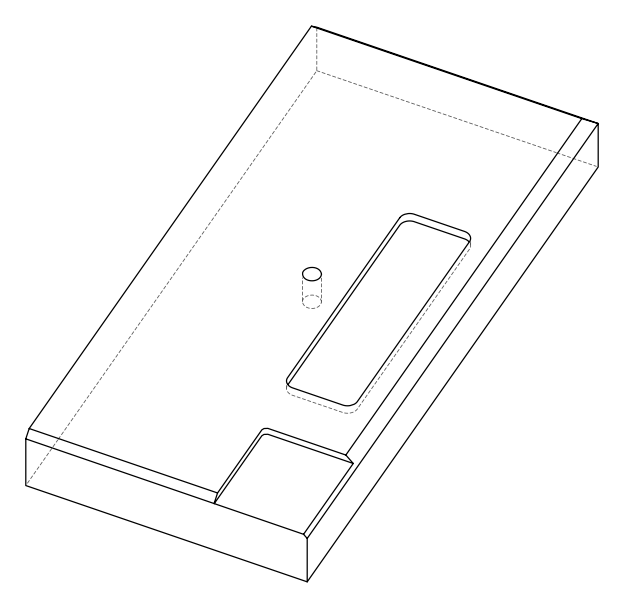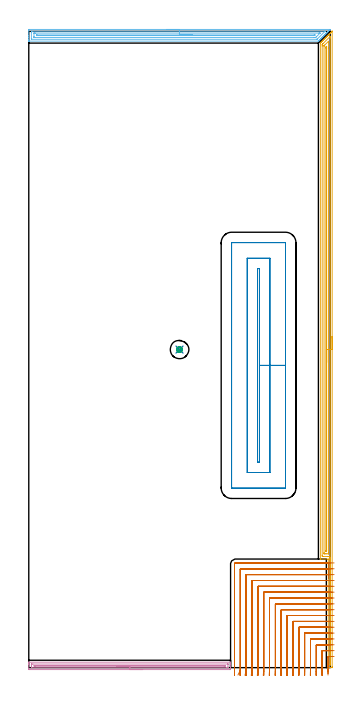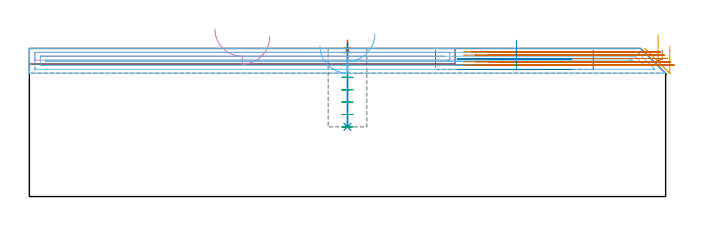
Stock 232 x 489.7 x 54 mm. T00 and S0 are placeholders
(PLAN: 8 operations, 5 tool changes, 48 min)
(1 SPOT_DRILL | STEP1POCKET | NXT0321_9005460120000 | 0.03 min | 78 mm3)
(2 DRILL_BLIND_HOLE_INTO_CENTER | STEP1POCKET | NXT0301_128 | 0.12 min | 3019 mm3)
(3 MILL_ROUGH_BLIND_HOLE_CONTOUR | STEP1POCKET | NXT0201_013 | Spiral | 0.59 min | 1362 mm3)
(4 AREA_MILL | FG_CHAMFER_SURFACE | UGT0205_001 | 3.87 min | 2582 mm3)
(5 AREA_MILL_1 | FG_CHAMFER_SURFACE_1 | UGT0205_001 | 14.37 min | 20282 mm3)
(6 AREA_MILL_2 | FG_CHAMFER_SURFACE_2 | UGT0205_001 | 7.45 min | 9153 mm3)
(7 MILL_CORNER_NOTCH_RECTANGULAR | CORNER_NOTCH_RECTANGULAR | UGT0201_124 | Follow Part, ap 1.5, ae 75% | 16.78 min | 35936 mm3)
(8 MILL_RECTANGULAR_POCKET | POCKET_RECTANGULAR_STRAIGHT | UGT0201_010 | Follow Part, ap 4, ae 75% | 4.81 min | 90310 mm3)
(TOOL NXT0321_9005460120000 | NC Spot Drill, 142deg, 12mm, Carbide, Uncoated | D12 PA142 FL30 Z2)
(TOOL NXT0301_128 | Carbide Drill 12mm [861.1-1200-036A1-GP GC34] | D12 PA150 FL37.4 Z2)
(TOOL NXT0201_013 | ENDMILL 10mm | D10 FL30 Z4)
(TOOL UGT0205_001 | Chamfer Mill 20 x 3 x 45 deg. | D20 FL50 Z2)
(TOOL UGT0201_124 | Carbide End Mill 6.0 | D6 FL15 Z4)
(TOOL UGT0201_010 | End Mill 16 mm | D16 FL22 Z2)
(OP 1 SPOT_DRILL)
G17 G21 G94 G90
T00 M6
G54
G17 G0 G90 X116. Y244.8 S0 M3
G43 Z64. H0
G94 G81 G98 Z53.393 F250. R57.
G80
M5
M2
(OP 2 DRILL_BLIND_HOLE_INTO_CENTER)
G17 G21 G94 G90
T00 M6
G54
G17 G0 G90 X116. Y244.8 S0 M3
G43 Z64. H1
G94 G81 G98 Z25.4 F250. R56.
G80
M5
M2
(OP 3 MILL_ROUGH_BLIND_HOLE_CONTOUR)
G17 G21 G94 G90
T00 M6
G54
G17 G0 G90 X116. Y244.8 S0 M3
G43 Z64. H0
Z52.486
G94 G3 X116.462 Y246.388 R0.861 F250.
X114.269 Y245.898 R1.588
X114.902 Y243.069 R2.05
X114.269 Y245.898 R-2.05
X114.585 Y244.484 R1.025
X116. Y244.8 R1.025
G0 Z47.971
G3 X116.462 Y246.388 R0.861
X114.269 Y245.898 R1.588
X114.902 Y243.069 R2.05
X114.269 Y245.898 R-2.05
X114.585 Y244.484 R1.025
X116. Y244.8 R1.025
G0 Z43.457
G3 X116.462 Y246.388 R0.861
X114.269 Y245.898 R1.588
X114.902 Y243.069 R2.05
X114.269 Y245.898 R-2.05
X114.585 Y244.484 R1.025
X116. Y244.8 R1.025
G0 Z38.943
G3 X116.462 Y246.388 R0.861
X114.269 Y245.898 R1.588
X114.902 Y243.069 R2.05
X114.269 Y245.898 R-2.05
X114.585 Y244.484 R1.025
X116. Y244.8 R1.025
G0 Z34.429
G3 X116.462 Y246.388 R0.861
X114.269 Y245.898 R1.588
X114.902 Y243.069 R2.05
X114.269 Y245.898 R-2.05
X114.585 Y244.484 R1.025
X116. Y244.8 R1.025
G0 Z29.914
G3 X116.462 Y246.388 R0.861
X114.269 Y245.898 R1.588
X114.902 Y243.069 R2.05
X114.269 Y245.898 R-2.05
X114.585 Y244.484 R1.025
X116. Y244.8 R1.025
G0 Z25.4
G3 X116.462 Y246.388 R0.861
X114.269 Y245.898 R1.588
X114.902 Y243.069 R2.05
X114.269 Y245.898 R-2.05
X114.585 Y244.484 R1.025
X116. Y244.8 R1.025
G0 Z64.
M5
M2
(OP 4 AREA_MILL)
G17 G21 G94 G90
T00 M6
G54
G17 G0 G90 X87.65 Y-1.5 S1061 M3
G43 Z64. H0
Z58.3
G94 G1 X87.612 Z57.428 F250.
X87.498 Z56.564
X87.309 Z55.712
X87.047 Z54.88
X86.713 Z54.074
X86.31 Z53.3
X85.842 Z52.564
X85.31 Z51.872
X84.721 Z51.229
X84.078 Z50.64
X83.386 Z50.109
X82.65 Z49.64
X81.876 Z49.237
X81.07 Z48.903
X80.238 Z48.641
X79.386 Z48.452
X78.522 Z48.338
X77.65 Z48.3
X0.732 Y-1.499 Z48.301
X0.584
X0.007 Y-1.491 Z48.305
X0.003 Y-1.466 Z48.33
X0. Y-0.883 Z48.912
Y-0.576 Z49.22
Y2.412 Z52.208
Y2.69 Z52.485
Y3.246 Z53.045
Y3.816 Z53.615
X0.003 Y4.148 Z53.939
X0.006 Y4.186 Z53.977
X0.009 Y4.197 Z53.988
X0.139 Y4.2 Z54.
X155.161
X155.29 Y4.197 Z53.988
X155.293 Y4.149 Z53.941
X155.3 Y3.816 Z53.615
Y3.246 Z53.045
Y2.69 Z52.485
Y0.625 Z50.423
Y0.01 Z49.805
Y-0.576 Z49.22
X155.299 Y-0.883 Z48.912
X155.297 Y-1.466 Z48.33
X155.293 Y-1.491 Z48.305
X154.716 Y-1.5 Z48.3
X77.65
Y-0.086 Z49.714
X2.271 Y-0.085 Z49.715
X2.079 Y-0.083 Z49.717
X2.026 Y-0.08 Z49.72
X2.008 Y-0.077 Z49.723
X2.006 Y-0.073 Z49.727
X2.002 Y-0.042 Z49.758
X2.001 Y0.01 Z49.81
X2. Y0.377 Z50.177
X2.001 Y2.162 Z51.962
X2.008 Y2.69 Z52.49
X2.01 Y2.775 Z52.575
X2.175 Y2.782 Z52.582
X2.272 Y2.784 Z52.584
X2.366 Y2.785 Z52.585
X3.161 Y2.786 Z52.586
X153.029 Y2.785 Z52.585
X153.221 Y2.783 Z52.583
X153.274 Y2.78 Z52.58
X153.292 Y2.777 Z52.577
X153.294 Y2.773 Z52.573
X153.298 Y2.742 Z52.542
X153.299 Y2.69 Z52.49
X153.3 Y2.323 Z52.123
X153.299 Y0.537 Z50.337
X153.292 Y0.01 Z49.81
X153.29 Y-0.075 Z49.725
X153.125 Y-0.082 Z49.718
X153.028 Y-0.085 Z49.715
X152.934
X152.139 Y-0.086 Z49.714
X77.65
Y1.328 Z51.128
X5.082
X4.614 Y1.329 Z51.129
X4.191 Y1.333 Z51.133
X4.148 Y1.336 Z51.136
X4.041 Y1.351 Z51.151
X4.107 Y1.365 Z51.165
X4.148 Y1.366 Z51.166
X4.572 Y1.371 Z51.171
X4.615
X150.728
X151.152 Y1.364 Z51.164
X151.258 Y1.349 Z51.149
X151.193 Y1.335 Z51.135
X151.152 Y1.334 Z51.134
X150.727 Y1.33 Z51.13
X150.304 Y1.328 Z51.128
X77.65
X76.778 Z51.167
X75.914 Z51.28
X75.062 Z51.469
X74.23 Z51.732
X73.424 Z52.065
X72.65 Z52.468
X71.914 Z52.937
X71.222 Z53.468
X70.579 Z54.057
X69.99 Z54.701
X69.458 Z55.393
X68.99 Z56.128
X68.587 Z56.902
X68.253 Z57.708
X67.991 Z58.54
X67.802 Z59.392
X67.688 Z60.257
X67.65 Z61.128
G0 Z64.
M5
M2
(OP 5 AREA_MILL_1)
G17 G21 G94 G90
T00 M6
G54
G17 G0 G90 X233.5 Y254.897 S1061 M3
G43 Z64. H0
Z54.9
G94 G1 Y254.859 Z54.029 F250.
Y254.745 Z53.164
Y254.556 Z52.312
Y254.294 Z51.48
Y253.96 Z50.674
Y253.557 Z49.9
Y253.088 Z49.164
Y252.557 Z48.472
Y251.968 Z47.829
Y251.325 Z47.24
Y250.633 Z46.709
Y249.897 Z46.24
Y249.123 Z45.837
Y248.317 Z45.503
Y247.485 Z45.241
Y246.633 Z45.052
Y245.768 Z44.938
Y244.897 Z44.9
Y0.615
X233.498 Y0.445 Z44.902
X233.491 Y0.002 Z44.905
X233.284 Y0. Z45.113
X232.06 Z46.335
X231.388 Z47.011
X231.008 Z47.392
X230.586 Z47.806
X230.537 Z47.854
X230.503 Y0.009 Z47.888
X230.5 Y0.169 Z47.9
Y83.145
X230.497 Y83.15 Z47.895
X230.495 Y83.153 Z47.892
Y83.158 Z47.893
X230.498 Y83.233 Z47.897
X230.5 Y83.462 Z47.9
Y83.6
X224.546 Y83.601 Z53.851
X224.405 Y83.61 Z53.992
X224.4 Y83.68 Z54.
Y480.246
X224.407 Y480.701 Z53.992
X224.458 Y480.758 Z53.941
X224.951 Y481.253 Z53.445
X225.28 Y481.58 Z53.119
X225.515 Y481.814 Z52.885
X225.732 Y482.033 Z52.666
X225.84 Y482.142 Z52.556
X226.284 Y482.584 Z52.115
X226.729 Y483.03 Z51.668
X227.173 Y483.473 Z51.227
X227.617 Y483.919 Z50.779
X228.061 Y484.361 Z50.338
X228.506 Y484.807 Z49.89
X228.71 Y485.01 Z49.689
X228.78 Y485.079 Z49.62
X229.394 Y485.695 Z49.002
X229.603 Y485.903 Z48.796
X229.654 Y485.954 Z48.746
X230.283 Y486.584 Z48.113
X230.529 Y486.828 Z47.871
X231.171 Y487.472 Z47.225
X231.404 Y487.703 Z46.996
X232.06 Y488.361 Z46.336
X232.278 Y488.577 Z46.122
X232.949 Y489.249 Z45.448
X233.153 Y489.452 Z45.247
X233.177 Y489.476 Z45.223
X233.477 Y489.773 Z44.921
X233.492 Y489.776 Z44.906
X233.494 Y489.773 Z44.904
X233.499 Y489.664 Z44.9
X233.5 Y244.897
X232.086 Z46.314
Y3.295
X232.085 Y2.402 Z46.315
X232.084 Y2.378 Z46.316
X232.06 Y2.01 Z46.34
X231.933 Z46.467
X231.921 Y2.256 Z46.479
X231.917 Y2.402 Z46.483
X231.915 Y2.547 Z46.485
X231.914 Y82.934 Z46.486
X231.906 Y83.68 Z46.494
X231.897 Y83.844 Z46.503
X231.873 Y84.037 Z46.527
X231.834 Y84.233 Z46.566
X231.728 Y84.573 Z46.672
X231.657 Y84.732 Z46.743
X231.539 Y84.941 Z46.861
X231.367 Y85.168 Z47.033
X231.171 Y85.349 Z47.229
X230.995 Y85.466 Z47.405
X230.828 Y85.535 Z47.572
X230.648 Y85.579 Z47.752
X230.416 Y85.592 Z47.984
X230.283 Y85.597 Z48.117
X230.15 Y85.599 Z48.25
X226.595 Y85.601 Z51.805
X225.84 Y85.61 Z52.56
X225.815 Y86.359 Z52.585
Y86.385
X225.814 Y478.46 Z52.586
X225.816 Y479.353 Z52.584
Y479.377
X225.84 Y479.678 Z52.56
X226.12 Y479.965 Z52.28
X226.397 Y480.246 Z52.003
X231.757 Y485.605 Z46.643
X231.911 Y485.755 Z46.489
X232.06 Y485.897 Z46.34
X232.083 Y485.605 Z46.317
X232.084 Y485.581 Z46.316
X232.085 Y484.712 Z46.315
X232.086 Y244.897 Z46.314
X230.671 Z47.729
Y88.648
X230.67 Y88.146 Z47.73
X230.668 Y87.759 Z47.732
X230.665 Y87.627 Z47.735
X230.658 Y87.599 Z47.742
X230.628 Y87.597 Z47.772
X230.557 Y87.596 Z47.843
X229.394 Y87.6 Z49.006
X228.16 Z50.24
X227.617 Y87.602 Z50.783
X227.265 Y87.607 Z51.135
X227.235 Y87.615 Z51.165
X227.233 Y87.638 Z51.167
X227.23 Y88.146 Z51.17
X227.229 Y88.536 Z51.171
Y478.46
X227.23 Y478.557 Z51.17
X227.233 Y478.605 Z51.167
X227.236 Y478.625 Z51.164
X227.249 Y478.641 Z51.151
X227.341 Y478.738 Z51.059
X227.617 Y479.017 Z50.783
X227.784 Y479.185 Z50.616
X230.634 Y482.033 Z47.766
X230.647 Y482.041 Z47.753
X230.654 Y482.044 Z47.746
X230.664 Y482.033 Z47.736
X230.668 Y481.8 Z47.732
X230.67 Y481.643 Z47.73
X230.671 Y477.064 Z47.729
Y244.897
X229.257 Z49.143
Y90.07
X229.255 Y89.932 Z49.145
X229.25 Y89.632 Z49.15
X229.115 Y89.61 Z49.285
X228.832 Y89.604 Z49.568
X228.705 Y89.61 Z49.695
X228.65 Y89.619 Z49.75
X228.645 Y89.792 Z49.755
X228.644 Y89.932 Z49.756
X228.643 Y90.07 Z49.757
Y476.811
X228.647 Y477.424 Z49.753
X228.65 Y477.567 Z49.75
X228.843 Y477.782 Z49.557
X229.008 Y477.955 Z49.392
X229.076 Y478.025 Z49.324
X229.15 Y478.098 Z49.25
X229.214 Y478.157 Z49.186
X229.249 Y478.188 Z49.152
X229.25 Y478.131 Z49.15
X229.256 Y477.706 Z49.144
X229.257 Y476.674 Z49.143
Y244.897
Y244.025 Z49.181
Y243.16 Z49.295
Y242.309 Z49.484
Y241.477 Z49.746
Y240.671 Z50.08
Y239.897 Z50.483
Y239.161 Z50.951
Y238.469 Z51.482
Y237.826 Z52.072
Y237.236 Z52.715
Y236.705 Z53.407
Y236.236 Z54.143
Y235.834 Z54.917
Y235.5 Z55.723
Y235.237 Z56.555
Y235.049 Z57.406
Y234.935 Z58.271
Y234.897 Z59.143
G0 Z64.
M5
M2
(OP 6 AREA_MILL_2)
G17 G21 G94 G90
T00 M6
G54
G17 G0 G90 X105.95 Y491.2 S1061 M3
G43 Z64. H0
Z55.
G94 G1 X105.988 Z54.128 F250.
X106.102 Z53.264
X106.291 Z52.412
X106.553 Z51.58
X106.887 Z50.774
X107.29 Z50.
X107.758 Z49.264
X108.29 Z48.572
X108.879 Z47.929
X109.522 Z47.34
X110.214 Z46.808
X110.95 Z46.34
X111.724 Z45.937
X112.53 Z45.603
X113.362 Z45.341
X114.214 Z45.152
X115.078 Z45.038
X115.95 Z45.
X231.619
X231.869 Y491.194 Z45.005
X231.881 Y491.192 Z45.006
X231.869 Y491.169 Z45.031
X231.388 Y490.687 Z45.51
X230.853 Y490.152 Z46.047
X230.502 Y489.801 Z46.396
X229.99 Y489.29 Z46.91
X229.617 Y488.915 Z47.281
X229.127 Y488.427 Z47.773
X228.731 Y488.029 Z48.168
X228.265 Y487.565 Z48.635
X227.845 Y487.143 Z49.054
X227.697 Y486.997 Z49.202
X227.402 Y486.702 Z49.498
X226.959 Y486.257 Z49.94
X226.487 Y485.787 Z50.413
X226.073 Y485.371 Z50.826
X225.576 Y484.876 Z51.324
X225.187 Y484.485 Z51.712
X224.665 Y483.965 Z52.234
X224.301 Y483.599 Z52.598
X224.121 Y483.421 Z52.778
X223.953 Y483.253 Z52.947
X223.415 Y482.714 Z53.484
X223.227 Y482.527 Z53.672
X223.126 Y482.426 Z53.774
X222.918 Y482.222 Z53.972
X222.895 Y482.204 Z53.989
X222.781 Y482.2 Z54.
X0.18
X0.009 Y482.203 Z53.988
X0. Y482.228 Z53.963
Y482.613 Z53.586
Y482.887 Z53.313
Y483.599 Z52.596
Y484.842 Z51.355
Y486.257 Z49.938
Y490.422 Z45.776
X0.003 Y490.687 Z45.511
X0.009 Y491.192 Z45.006
X0.114 Y491.194 Z45.004
X0.627 Y491.2 Z45.
X115.95
Y489.786 Z46.414
X227.712
X227.901 Y489.783 Z46.417
X227.994 Y489.78 Z46.42
X228.017 Y489.777 Z46.423
X228.011 Y489.768 Z46.432
X227.976 Y489.728 Z46.472
X227.875 Y489.625 Z46.575
X227.792 Y489.542 Z46.658
X222.333 Y484.084 Z52.116
X222.088 Y483.843 Z52.357
X221.869 Y483.631 Z52.569
X221.439 Y483.615 Z52.585
X221.424 Y483.614 Z52.586
X2.192
X2.088 Y483.615 Z52.585
X2.037 Y483.618 Z52.582
X2.017 Y483.621 Z52.579
X2.01 Y483.631 Z52.569
X2.005 Y483.75 Z52.45
X2.001 Y484.01 Z52.19
Y489.324 Z46.876
X2.01 Y489.736 Z46.464
X2.012 Y489.78 Z46.42
X2.031 Y489.782 Z46.418
X2.085 Y489.784 Z46.416
X2.195 Y489.786 Z46.414
X2.415
X115.95
Y488.372 Z47.828
X223.227 Y488.371 Z47.829
X223.777 Y488.37 Z47.83
X223.913 Y488.369 Z47.831
X224.121 Y488.364 Z47.836
X224.144 Y488.353 Z47.847
X224.136 Y488.341 Z47.859
X224.121 Y488.322 Z47.878
X221.171 Y485.371 Z50.829
X220.856 Y485.064 Z51.136
X220.833 Y485.044 Z51.156
X220.803 Y485.035 Z51.165
X220.718 Y485.033 Z51.167
X220.545 Y485.03 Z51.17
X219.997 Y485.029 Z51.171
X219.651 Y485.028 Z51.172
X5.097 Y485.029 Z51.171
X4.548 Y485.03 Z51.17
X4.203 Y485.033 Z51.167
X4.088 Y485.035 Z51.165
X4.01 Y485.043 Z51.157
X4.006 Y485.17 Z51.03
X4.002 Y485.371 Z50.829
X4. Y485.572 Z50.628
X4.001 Y488.229 Z47.971
X4.005 Y488.297 Z47.903
X4.01 Y488.349 Z47.851
X4.016 Y488.365 Z47.835
X4.031 Y488.366 Z47.834
X4.203 Y488.369 Z47.831
X4.751 Y488.371 Z47.829
X5.097 Y488.372 Z47.828
X115.95
Y486.957 Z49.243
X219.651
X219.84 Y486.956 Z49.244
X220.184 Y486.95 Z49.25
X220.287 Y486.947 Z49.253
X220.224 Y486.88 Z49.32
X220.142 Y486.797 Z49.403
X220.069 Y486.729 Z49.471
X219.744 Y486.45 Z49.75
X219.651 Y486.447 Z49.753
X219.462 Y486.444 Z49.756
X218.945 Y486.443 Z49.757
X218.757
X6.178
X6.091 Y486.444 Z49.756
X6.023 Y486.448 Z49.752
X6.01 Y486.45 Z49.75
X6.007 Y486.457 Z49.743
X6.003 Y486.483 Z49.717
X6.001 Y486.7 Z49.5
X6.003 Y486.917 Z49.283
X6.007 Y486.943 Z49.257
X6.01 Y486.95 Z49.25
X6.023 Y486.952 Z49.248
X6.091 Y486.956 Z49.244
X6.178 Y486.957 Z49.243
X6.365
X115.95
X116.822 Z49.281
X117.686 Z49.395
X118.538 Z49.583
X119.37 Z49.846
X120.176 Z50.18
X120.95 Z50.582
X121.686 Z51.051
X122.378 Z51.582
X123.021 Z52.172
X123.61 Z52.815
X124.142 Z53.507
X124.61 Z54.243
X125.013 Z55.017
X125.347 Z55.822
X125.609 Z56.654
X125.798 Z57.506
X125.912 Z58.371
X125.95 Z59.243
G0 Z64.
M5
M2
(OP 7 MILL_CORNER_NOTCH_RECTANGULAR)
G17 G21 G94 G90
T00 M6
G54
G17 G0 G90 X230.12 Y13.1 S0 M3
G43 Z64. H0
Z52.78
G94 G1 X227.12 F250.
X226.095 F500.
G3 X225.8 Y12.805 R0.3
G1 Y-0.977
G2 X225.783 Y-2.497 R67.5
G1 X225.715 Y-5.496 F250.
G0 Z64.
X230.12 Y17.6
Z52.78
G1 X227.12
X221.595 F500.
G3 X221.3 Y17.305 R0.3
G1 Y-0.977
G2 X221.268 Y-3. R63.
G1 X221.171 Y-5.998 F250.
G0 Z64.
X230.12 Y22.1
Z52.78
G1 X227.12
X217.096 F500.
G3 X216.8 Y21.804 R0.3
G1 Y-0.977
G2 X216.765 Y-3. R58.5
G1 X216.661 Y-5.998 F250.
G0 Z64.
X230.12 Y26.6
Z52.78
G1 X227.12
X212.596 F500.
G3 X212.3 Y26.304 R0.3
G1 Y-0.977
G2 X212.262 Y-3. R54.
G1 X212.15 Y-5.998 F250.
G0 Z64.
X230.12 Y31.1
Z52.78
G1 X227.12
X208.096 F500.
G3 X207.8 Y30.804 R0.3
G1 Y-0.977
G2 X207.759 Y-3. R49.5
G1 X207.636 Y-5.997 F250.
G0 Z64.
X230.12 Y35.6
Z52.78
G1 X227.12
X203.596 F500.
G3 X203.3 Y35.304 R0.3
G1 Y-0.977
G2 X203.255 Y-3. R45.
G1 X203.12 Y-5.997 F250.
G0 Z64.
X230.12 Y40.1
Z52.78
G1 X227.12
X199.096 F500.
G3 X198.8 Y39.804 R0.3
G1 Y-0.977
G2 X198.749 Y-3. R40.5
G1 X198.6 Y-5.996 F250.
G0 Z64.
X230.12 Y44.6
Z52.78
G1 X227.12
X194.596 F500.
G3 X194.3 Y44.304 R0.3
G1 Y-0.977
G2 X194.243 Y-3. R36.
G1 X194.075 Y-5.995 F250.
G0 Z64.
X230.12 Y49.1
Z52.78
G1 X227.12
X190.097 F500.
G3 X189.8 Y48.803 R0.3
G1 Y-0.977
G2 X189.735 Y-3. R31.5
G1 X189.542 Y-5.994 F250.
G0 Z64.
X230.12 Y53.6
Z52.78
G1 X227.12
X185.597 F500.
G3 X185.3 Y53.303 R0.3
G1 Y-0.977
G2 X185.224 Y-3. R27.
G1 X184.999 Y-5.992 F250.
G0 Z64.
X230.12 Y58.1
Z52.78
G1 X227.12
X181.097 F500.
G3 X180.8 Y57.803 R0.3
G1 Y-0.977
G2 X180.709 Y-3. R22.5
G1 X180.439 Y-5.988 F250.
G0 Z64.
X230.12 Y62.6
Z52.78
G1 X227.12
X176.597 F500.
G3 X176.3 Y62.303 R0.3
G1 Y-0.977
G2 X176.186 Y-3. R18.
G1 X175.849 Y-5.981 F250.
G0 Z64.
X230.12 Y67.1
Z52.78
G1 X227.12
X172.097 F500.
G3 X171.8 Y66.803 R0.3
G1 Y-0.977
G2 X171.648 Y-3. R13.5
G1 X171.198 Y-5.966 F250.
G0 Z64.
X230.12 Y71.6
Z52.78
G1 X227.12
X167.597 F500.
G3 X167.3 Y71.303 R0.3
G1 Y-0.977
G2 X167.07 Y-3. R9.
G1 X166.395 Y-5.923 F250.
G0 Z64.
X230.12 Y76.1
Z52.78
G1 X227.12
X163.097 F500.
G3 X162.8 Y75.803 R0.3
G1 Y-0.977
G2 X162.32 Y-3. R4.5
G1 X160.971 Y-5.68 F250.
G0 Z64.
X230.12 Y80.6
Z52.78
G1 X227.12
X159.1 F500.
G3 X158.3 Y79.8 R0.8
G1 Y-0.977
Y-3.977 F250.
G0 Z64.
X231.34 Y13.1
Z51.56
G1 X228.34
X226.095 F500.
G3 X225.8 Y12.805 R0.3
G1 Y-2.553
G2 X225.799 Y-2.965 R67.5
G1 X225.78 Y-5.965 F250.
G0 Z64.
X231.34 Y17.6
Z51.56
G1 X228.34
X221.595 F500.
G3 X221.3 Y17.305 R0.3
G1 Y-2.553
G2 X221.298 Y-3. R63.
G1 X221.277 Y-6. F250.
G0 Z64.
X231.34 Y22.1
Z51.56
G1 X228.34
X217.096 F500.
G3 X216.8 Y21.804 R0.3
G1 Y-2.553
G2 X216.798 Y-3. R58.5
G1 X216.775 Y-6. F250.
G0 Z64.
X231.34 Y26.6
Z51.56
G1 X228.34
X212.596 F500.
G3 X212.3 Y26.304 R0.3
G1 Y-2.553
G2 X212.298 Y-3. R54.
G1 X212.273 Y-6. F250.
G0 Z64.
X231.34 Y31.1
Z51.56
G1 X228.34
X208.096 F500.
G3 X207.8 Y30.804 R0.3
G1 Y-2.553
G2 X207.798 Y-3. R49.5
G1 X207.771 Y-6. F250.
G0 Z64.
X231.34 Y35.6
Z51.56
G1 X228.34
X203.596 F500.
G3 X203.3 Y35.304 R0.3
G1 Y-2.553
G2 X203.298 Y-3. R45.
G1 X203.268 Y-6. F250.
G0 Z64.
X231.34 Y40.1
Z51.56
G1 X228.34
X199.096 F500.
G3 X198.8 Y39.804 R0.3
G1 Y-2.553
G2 X198.798 Y-3. R40.5
G1 X198.764 Y-6. F250.
G0 Z64.
X231.34 Y44.6
Z51.56
G1 X228.34
X194.596 F500.
G3 X194.3 Y44.304 R0.3
G1 Y-2.553
G2 X194.297 Y-3. R36.
G1 X194.26 Y-6. F250.
G0 Z64.
X231.34 Y49.1
Z51.56
G1 X228.34
X190.097 F500.
G3 X189.8 Y48.803 R0.3
G1 Y-2.553
G2 X189.797 Y-3. R31.5
G1 X189.754 Y-6. F250.
G0 Z64.
X231.34 Y53.6
Z51.56
G1 X228.34
X185.597 F500.
G3 X185.3 Y53.303 R0.3
G1 Y-2.553
G2 X185.296 Y-3. R27.
G1 X185.247 Y-6. F250.
G0 Z64.
X231.34 Y58.1
Z51.56
G1 X228.34
X181.097 F500.
G3 X180.8 Y57.803 R0.3
G1 Y-2.553
G2 X180.796 Y-3. R22.5
G1 X180.736 Y-5.999 F250.
G0 Z64.
X231.34 Y62.6
Z51.56
G1 X228.34
X176.597 F500.
G3 X176.3 Y62.303 R0.3
G1 Y-2.553
G2 X176.294 Y-3. R18.
G1 X176.22 Y-5.999 F250.
G0 Z64.
X231.34 Y67.1
Z51.56
G1 X228.34
X172.097 F500.
G3 X171.8 Y66.803 R0.3
G1 Y-2.553
G2 X171.793 Y-3. R13.5
G1 X171.693 Y-5.998 F250.
G0 Z64.
X231.34 Y71.6
Z51.56
G1 X228.34
X167.597 F500.
G3 X167.3 Y71.303 R0.3
G1 Y-2.553
G2 X167.289 Y-3. R9.
G1 X167.14 Y-5.996 F250.
G0 Z64.
X231.34 Y76.1
Z51.56
G1 X228.34
X163.097 F500.
G3 X162.8 Y75.803 R0.3
G1 Y-2.553
G2 X162.778 Y-3. R4.5
G1 X162.479 Y-5.985 F250.
G0 Z64.
X231.34 Y80.6
Z51.56
G1 X228.34
X159.1 F500.
G3 X158.3 Y79.8 R0.8
G1 Y-2.553
Y-5.553 F250.
G0 Z64.
X232.56 Y13.1
Z50.34
G1 X229.56
X226.095 F500.
G3 X225.8 Y12.805 R0.3
G1 Y-3.
X225.799 Y-6. F250.
G0 Z64.
X232.56 Y17.6
Z50.34
G1 X229.56
X221.595 F500.
G3 X221.3 Y17.305 R0.3
G1 Y12.805
Y-3.
X221.299 Y-6. F250.
G0 Z64.
X232.56 Y22.1
Z50.34
G1 X229.56
X217.096 F500.
G3 X216.8 Y21.804 R0.3
G1 Y17.305
Y-3.
X216.799 Y-6. F250.
G0 Z64.
X232.56 Y26.6
Z50.34
G1 X229.56
X212.596 F500.
G3 X212.3 Y26.304 R0.3
G1 Y21.804
Y-3.
X212.299 Y-6. F250.
G0 Z64.
X232.56 Y31.1
Z50.34
G1 X229.56
X208.096 F500.
G3 X207.8 Y30.804 R0.3
G1 Y26.304
Y-3.
X207.799 Y-6. F250.
G0 Z64.
X232.56 Y35.6
Z50.34
G1 X229.56
X203.596 F500.
G3 X203.3 Y35.304 R0.3
G1 Y30.804
Y-3.
X203.299 Y-6. F250.
G0 Z64.
X232.56 Y40.1
Z50.34
G1 X229.56
X199.096 F500.
G3 X198.8 Y39.804 R0.3
G1 Y35.304
Y-3.
X198.799 Y-6. F250.
G0 Z64.
X232.56 Y44.6
Z50.34
G1 X229.56
X194.596 F500.
G3 X194.3 Y44.304 R0.3
G1 Y39.804
Y-3.
X194.299 Y-6. F250.
G0 Z64.
X232.56 Y49.1
Z50.34
G1 X229.56
X190.097 F500.
G3 X189.8 Y48.803 R0.3
G1 Y44.304
Y-3.
X189.798 Y-6. F250.
G0 Z64.
X232.56 Y53.6
Z50.34
G1 X229.56
X185.597 F500.
G3 X185.3 Y53.303 R0.3
G1 Y48.803
Y-3.
X185.298 Y-6. F250.
G0 Z64.
X232.56 Y58.1
Z50.34
G1 X229.56
X181.097 F500.
G3 X180.8 Y57.803 R0.3
G1 Y53.303
Y-3.
X180.798 Y-6. F250.
G0 Z64.
X232.56 Y62.6
Z50.34
G1 X229.56
X176.597 F500.
G3 X176.3 Y62.303 R0.3
G1 Y57.803
Y-3.
X176.297 Y-6. F250.
G0 Z64.
X232.56 Y67.1
Z50.34
G1 X229.56
X172.097 F500.
G3 X171.8 Y66.803 R0.3
G1 Y62.303
Y-3.
X171.796 Y-6. F250.
G0 Z64.
X232.56 Y71.6
Z50.34
G1 X229.56
X167.597 F500.
G3 X167.3 Y71.303 R0.3
G1 Y66.803
Y-3.
X167.295 Y-6. F250.
G0 Z64.
X232.56 Y76.1
Z50.34
G1 X229.56
X163.097 F500.
G3 X162.8 Y75.803 R0.3
G1 Y71.303
Y-3.
X162.789 Y-6. F250.
G0 Z64.
X232.56 Y80.6
Z50.34
G1 X229.56
X159.1 F500.
G3 X158.3 Y79.8 R0.8
G1 Y-2.984
Y-5.984 F250.
G0 Z64.
X233.78 Y8.6
Z49.12
G1 X230.78
X230.595 F500.
G3 X230.3 Y8.305 R0.3
G1 Y-1.628
Y-4.628 F250.
G0 Z64.
X233.78 Y13.1
Z49.12
G1 X230.78
X226.095 F500.
G3 X225.8 Y12.805 R0.3
G1 Y-3.
Y-6. F250.
G0 Z64.
X233.78 Y17.6
Z49.12
G1 X230.78
X221.595 F500.
G3 X221.3 Y17.305 R0.3
G1 Y-3.
Y-6. F250.
G0 Z64.
X233.78 Y22.1
Z49.12
G1 X230.78
X217.096 F500.
G3 X216.8 Y21.804 R0.3
G1 Y-3.
Y-6. F250.
G0 Z64.
X233.78 Y26.6
Z49.12
G1 X230.78
X212.596 F500.
G3 X212.3 Y26.304 R0.3
G1 Y-3.
Y-6. F250.
G0 Z64.
X233.78 Y31.1
Z49.12
G1 X230.78
X208.096 F500.
G3 X207.8 Y30.804 R0.3
G1 Y-3.
Y-6. F250.
G0 Z64.
X233.78 Y35.6
Z49.12
G1 X230.78
X203.596 F500.
G3 X203.3 Y35.304 R0.3
G1 Y-3.
Y-6. F250.
G0 Z64.
X233.78 Y40.1
Z49.12
G1 X230.78
X199.096 F500.
G3 X198.8 Y39.804 R0.3
G1 Y-3.
Y-6. F250.
G0 Z64.
X233.78 Y44.6
Z49.12
G1 X230.78
X194.596 F500.
G3 X194.3 Y44.304 R0.3
G1 Y-3.
Y-6. F250.
G0 Z64.
X233.78 Y49.1
Z49.12
G1 X230.78
X190.097 F500.
G3 X189.8 Y48.803 R0.3
G1 Y-3.
Y-6. F250.
G0 Z64.
X233.78 Y53.6
Z49.12
G1 X230.78
X185.597 F500.
G3 X185.3 Y53.303 R0.3
G1 Y-3.
Y-6. F250.
G0 Z64.
X233.78 Y58.1
Z49.12
G1 X230.78
X181.097 F500.
G3 X180.8 Y57.803 R0.3
G1 Y-3.
Y-6. F250.
G0 Z64.
X233.78 Y62.6
Z49.12
G1 X230.78
X176.597 F500.
G3 X176.3 Y62.303 R0.3
G1 Y-3.
Y-6. F250.
G0 Z64.
X233.78 Y67.1
Z49.12
G1 X230.78
X172.097 F500.
G3 X171.8 Y66.803 R0.3
G1 Y-3.
Y-6. F250.
G0 Z64.
X233.78 Y71.6
Z49.12
G1 X230.78
X167.597 F500.
G3 X167.3 Y71.303 R0.3
G1 Y-3.
Y-6. F250.
G0 Z64.
X233.78 Y76.1
Z49.12
G1 X230.78
X163.097 F500.
G3 X162.8 Y75.803 R0.3
G1 Y-3.
Y-6. F250.
G0 Z64.
X230.78 Y68.403
Z53.34
G1 Y80.6 Z50.072
X229.004 Z49.596
X230.78 Z49.12
X159.1 F500.
G3 X158.3 Y79.8 R0.8
G1 Y-3.
Y-6. F250.
G0 Z64.
X234.999 Y8.6
Z47.9
G1 X231.999
X230.595 F500.
G3 X230.3 Y8.305 R0.3
G1 Y-2.703
Y-5.703 F250.
G0 Z64.
X234.999 Y13.1
Z47.9
G1 X231.999
X226.095 F500.
G3 X225.8 Y12.805 R0.3
G1 Y-3.
Y-6. F250.
G0 Z64.
X234.999 Y17.6
Z47.9
G1 X231.999
X221.595 F500.
G3 X221.3 Y17.305 R0.3
G1 Y-3.
Y-6. F250.
G0 Z64.
X234.999 Y22.1
Z47.9
G1 X231.999
X217.096 F500.
G3 X216.8 Y21.804 R0.3
G1 Y-3.
Y-6. F250.
G0 Z64.
X234.999 Y26.6
Z47.9
G1 X231.999
X212.596 F500.
G3 X212.3 Y26.304 R0.3
G1 Y-3.
Y-6. F250.
G0 Z64.
X234.999 Y31.1
Z47.9
G1 X231.999
X208.096 F500.
G3 X207.8 Y30.804 R0.3
G1 Y-3.
Y-6. F250.
G0 Z64.
X234.999 Y35.6
Z47.9
G1 X231.999
X203.596 F500.
G3 X203.3 Y35.304 R0.3
G1 Y-3.
Y-6. F250.
G0 Z64.
X234.999 Y40.1
Z47.9
G1 X231.999
X199.096 F500.
G3 X198.8 Y39.804 R0.3
G1 Y-3.
Y-6. F250.
G0 Z64.
X234.999 Y44.6
Z47.9
G1 X231.999
X194.596 F500.
G3 X194.3 Y44.304 R0.3
G1 Y-3.
Y-6. F250.
G0 Z64.
X234.999 Y49.1
Z47.9
G1 X231.999
X190.097 F500.
G3 X189.8 Y48.803 R0.3
G1 Y-3.
Y-6. F250.
G0 Z64.
X234.999 Y53.6
Z47.9
G1 X231.999
X185.597 F500.
G3 X185.3 Y53.303 R0.3
G1 Y-3.
Y-6. F250.
G0 Z64.
X234.999 Y58.1
Z47.9
G1 X231.999
X181.097 F500.
G3 X180.8 Y57.803 R0.3
G1 Y-3.
Y-6. F250.
G0 Z64.
X234.999 Y62.6
Z47.9
G1 X231.999
X176.597 F500.
G3 X176.3 Y62.303 R0.3
G1 Y-3.
Y-6. F250.
G0 Z64.
X234.999 Y67.1
Z47.9
G1 X231.999
X172.097 F500.
G3 X171.8 Y66.803 R0.3
G1 Y-3.
Y-6. F250.
G0 Z64.
X234.999 Y71.6
Z47.9
G1 X231.999
X167.597 F500.
G3 X167.3 Y71.303 R0.3
G1 Y-3.
Y-6. F250.
G0 Z64.
X234.999 Y76.1
Z47.9
G1 X231.999
X163.097 F500.
G3 X162.8 Y75.803 R0.3
G1 Y-3.
Y-6. F250.
G0 Z64.
X234.999 Y80.6
Z47.9
G1 X231.999
X159.1 F500.
G3 X158.3 Y79.8 R0.8
G1 Y-3.
Y-6. F250.
G0 Z64.
M5
M2
(OP 8 MILL_RECTANGULAR_POCKET)
G17 G21 G94 G90
T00 M6
G54
G17 G0 G90 X177.6 Y207.086 S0 M3
G43 Z64. H0
Z57.
G94 G1 Y232.65 Z50.15 F250.
Y307.1 F500.
X176.1
Y158.2
X177.6
Y232.65
X185.6
Y315.1
X168.1
Y150.2
X185.6
Y232.65
X197.6
Y327.
X197.595 Y327.055
X197.555 Y327.095
X197.5 Y327.1
X156.2
X156.145 Y327.095
X156.105 Y327.055
X156.1 Y327.
Y138.3
X156.105 Y138.245
X156.145 Y138.205
X156.2 Y138.2
X197.5
X197.555 Y138.205
X197.595 Y138.245
X197.6 Y138.3
Y232.65
Y233.65
G0 X177.6 Y207.086 Z53.15
G1 Y232.65 Z46.3 F250.
Y307.1 F500.
X176.1
Y158.2
X177.6
Y232.65
X185.6
Y315.1
X168.1
Y150.2
X185.6
Y232.65
X197.6
Y327.
X197.595 Y327.055
X197.555 Y327.095
X197.5 Y327.1
X156.2
X156.145 Y327.095
X156.105 Y327.055
X156.1 Y327.
Y138.3
X156.105 Y138.245
X156.145 Y138.205
X156.2 Y138.2
X197.5
X197.555 Y138.205
X197.595 Y138.245
X197.6 Y138.3
Y232.65
Y233.65
G0 Z64.
M5
M2
